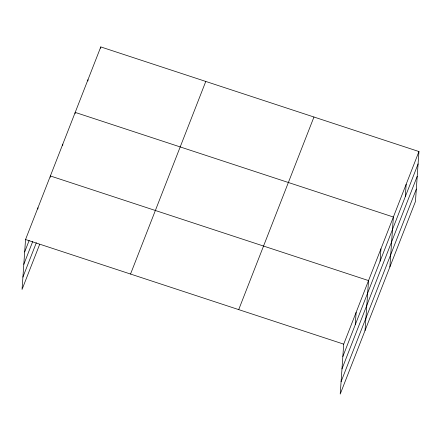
<?xml version="1.0" encoding="UTF-8"?>
<svg xmlns="http://www.w3.org/2000/svg" width="441" height="441" viewBox="0 0 441 441"><rect width="100%" height="100%" fill="white"/><g stroke="black" fill="none" stroke-linecap="round" stroke-linejoin="round"><path stroke-width="0.66" d="M418.95 151.539L343.71 344.14L340.215 394.078L415.455 201.476L418.95 151.539L100.785 46.922L25.545 239.524L22.05 289.461L39.679 244.336M37.865 209.051L37.959 207.744M50.28 177.271L50.373 175.965L368.538 280.581L365.043 330.518M62.694 145.491L62.787 144.185M75.113 113.712L75.202 112.405L393.366 217.022L389.877 266.965M87.902 80.968L87.996 79.661M100.691 48.229L100.785 46.922M355.253 324.769L356.124 312.36M380.087 261.21L380.952 248.801M405.29 196.686L406.161 184.277M24.674 251.932L29.145 240.488M23.808 264.313L32.75 241.436M22.915 277.075L36.322 242.754M130.536 274.043L205.782 81.442M238.713 309.615L313.953 117.014M342.839 356.548L418.085 163.947M341.973 368.935L417.214 176.334M341.08 381.691L416.326 189.095M25.545 239.524L343.71 344.14"/></g></svg>
